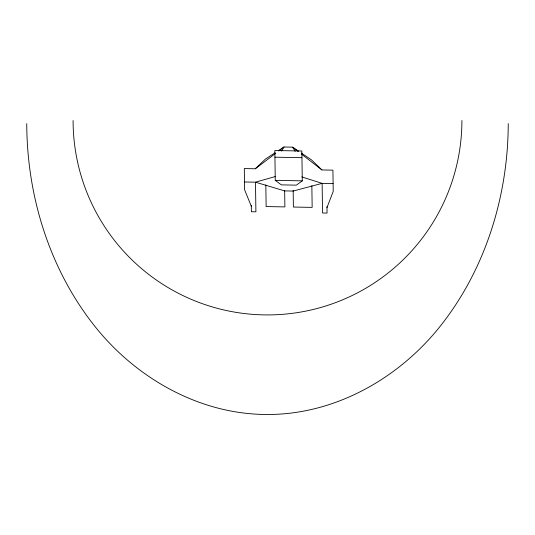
<?xml version="1.0" encoding="UTF-8"?>
<svg xmlns="http://www.w3.org/2000/svg" width="535" height="535" viewBox="0 0 535 535"><rect width="100%" height="100%" fill="white"/><g stroke="black" fill="none" stroke-linecap="round" stroke-linejoin="round"><path stroke-width="0.8" d="M508.25 123.652C508.049 197.402 484.697 271.86 437.737 329.299C396.268 379.79 333.713 414.618 267.5 414.485C201.287 414.618 138.732 379.79 97.263 329.299C50.303 271.86 26.951 197.402 26.75 123.652M326.979 207.607L333.218 191.363L332.917 170.143L321.936 169.949L301.693 154.247M281.504 151.104L284.038 147.005L292.551 147.158L298.637 151.238M251.31 206.263L244.609 189.798L244.308 168.572L255.289 168.766L265.46 159.042L275.09 152.803M255.289 168.766L275.545 153.431M278.809 150.964L284.038 147.005L278.534 150.569M302.282 180.85L296.343 185.143L281.33 184.876L275.264 180.369L274.836 150.522L301.854 151.004L302.282 180.85L275.264 180.369M275.558 176.476L255.483 182.181L244.502 181.987M274.936 157.196L301.954 157.678M333.104 183.559L322.123 183.365L293.18 191.055L284.66 190.901L255.483 182.181L255.904 211.813L251.39 211.733L251.296 205.313M301.793 176.918L322.123 183.365L322.545 212.99L327.059 213.07L326.965 206.65M301.339 153.05L311.484 159.858L321.936 169.949M297.774 151.204L292.551 147.158L295.206 151.345M311.851 185.705L312.159 207.379L293.401 207.045L293.167 190.373M284.653 190.473L284.887 206.898L266.136 206.563L265.828 184.889M461.906 120.515A194.406 194.406 0 0 1 267.5 314.921A194.406 194.406 0 0 1 73.094 120.515"/></g></svg>
